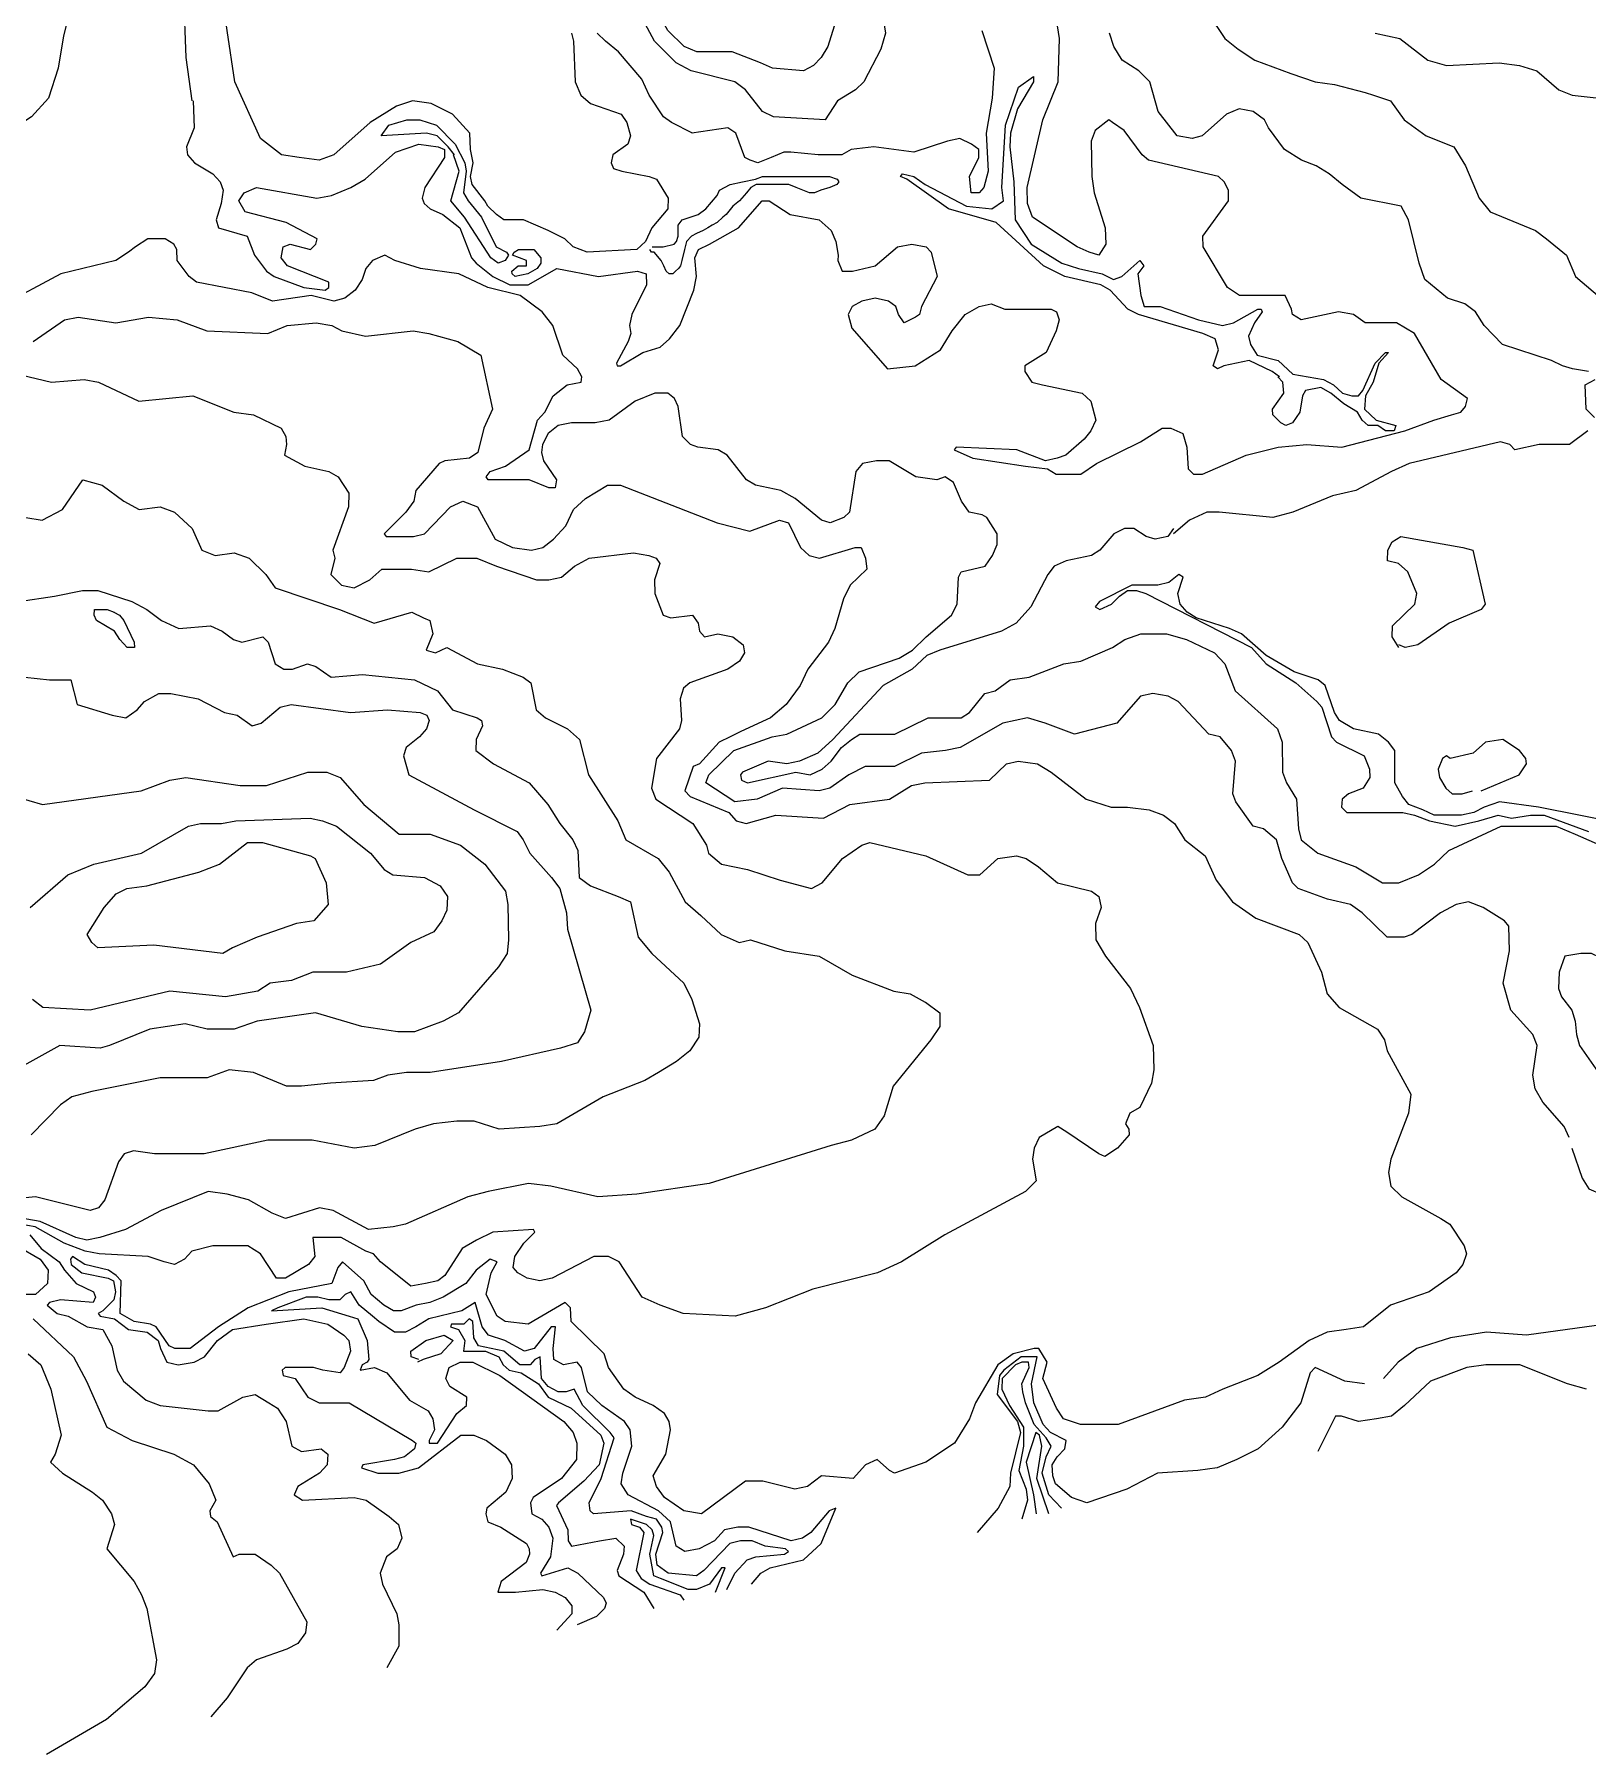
# Model space of a CAD drawing. Extents: x 3000 to 7000, y 3135 to 5000.
# Drawn here: x 5667 to 6241, y 3281 to 3916 of the extents above; entities that cross this region are included whole.
import ezdxf

# ---------------------------------------------------------------- set-up
doc = ezdxf.new("R2010")
doc.units = 0
doc.header["$MEASUREMENT"] = 0
doc.layers.add('TOPO_DIG', color=1, linetype='Continuous')

msp = doc.modelspace()

# ---------------------------------------------------------------- linework, layer by layer
at = {"layer": 'TOPO_DIG', "color": 3, "linetype": 'Continuous'}
msp.add_line((6088.0625, 3734, 12), (6085.9375, 3731, 12), dxfattribs=at)
at = {"layer": 'TOPO_DIG', "color": 1, "linetype": 'Continuous'}
for points, elevation in [([(5982, 3943), (5978.78125, 3935), (5981.71875, 3917), (5979.9375, 3911), (5973.6875, 3899), (5970.53125, 3896), (5963.9375, 3892), (5959.4375, 3885), (5940.28125, 3886), (5936.25, 3888), (5929.96875, 3896), (5926, 3899), (5909.9375, 3903), (5904.34375, 3906), (5896.3125, 3914), (5890.46875, 3925)], 14), ([(5680.875, 3927), (5678, 3916), (5676, 3904), (5672.53125, 3893), (5666.25, 3886), (5649.28125, 3875), (5642.9375, 3869), (5636.9375, 3859)], 14), ([(6241.40625, 3792), (6235.40625, 3793), (6231.75, 3794), (6227.75, 3796), (6209.5625, 3802), (6202.875, 3809), (6199.5625, 3814), (6195.71875, 3817), (6189.25, 3819), (6180.9375, 3826), (6178.84375, 3832), (6174.8125, 3848), (6172.1875, 3853), (6157.25, 3856), (6150.3125, 3861), (6145.59375, 3865), (6140.71875, 3868), (6135.375, 3870), (6129.0625, 3874), (6123.15625, 3882), (6121.625, 3885), (6117.5, 3888), (6112.375, 3889), (6107.6875, 3887), (6098.625, 3879), (6095, 3878), (6089.4375, 3879), (6082.4375, 3888), (6079.375, 3899), (6075.25, 3903), (6069.125, 3907), (6066.0625, 3912), (6064.46875, 3917)], 14), ([(6162.5, 3917), (6171.6875, 3915), (6181.96875, 3907), (6188.9375, 3905), (6208.34375, 3906), (6215.9375, 3905), (6222.3125, 3903), (6230.40625, 3896), (6235.375, 3894), (6254, 3892)], 18), ([(6127.1875, 3790), (6124.5, 3792), (6116.03125, 3796), (6106.625, 3794), (6104.375, 3793), (6102.71875, 3794), (6104.625, 3800), (6103.46875, 3804), (6098.90625, 3806), (6075.15625, 3813), (6071.21875, 3815), (6064.71875, 3822), (6061.1875, 3824), (6047.875, 3827), (6040.03125, 3831), (6022.5, 3847), (6004.9375, 3852), (5989.5, 3863), (5987.25, 3864), (5987.90625, 3865), (5992.125, 3864), (5996.34375, 3861), (6011.625, 3853), (6020.9375, 3852), (6025.28125, 3855), (6024.65625, 3860), (6026, 3883), (6030.78125, 3897), (6036.34375, 3901), (6036.3125, 3899), (6030.40625, 3889), (6027.84375, 3880), (6027.5625, 3875), (6029.03125, 3862), (6029.5625, 3848), (6035.53125, 3839), (6046.78125, 3832), (6052.9375, 3830), (6061.71875, 3828), (6065.875, 3826), (6069, 3827), (6075.59375, 3833), (6077.0625, 3831), (6074.9375, 3828), (6076, 3820), (6077.25, 3816), (6083.125, 3816), (6097.3125, 3811), (6106.1875, 3809), (6110.25, 3810), (6119.1875, 3815), (6120.4375, 3815), (6120.78125, 3814), (6118.03125, 3810), (6115.75, 3805), (6116.53125, 3802), (6118.9375, 3798), (6126.78125, 3796), (6132.1875, 3791), (6143.4375, 3789), (6147.1875, 3787), (6150.5, 3784), (6154, 3783), (6156.34375, 3783), (6158, 3785), (6162.5625, 3795), (6166.375, 3799), (6167.46875, 3799), (6163.90625, 3795), (6161.84375, 3788), (6159, 3783), (6158.59375, 3778), (6162.96875, 3774), (6170.1875, 3772), (6169.59375, 3770), (6166.34375, 3770), (6163.5, 3772), (6160, 3772), (6157.75, 3774), (6156, 3777), (6150.96875, 3780), (6146.1875, 3784), (6142.5, 3786), (6136.84375, 3785), (6135.65625, 3783), (6134.78125, 3777), (6131.96875, 3773), (6129.5, 3772), (6127.65625, 3773), (6124.78125, 3776), (6124.625, 3778), (6128.8125, 3784), (6128.40625, 3788), (6126.5625, 3790)], 10), ([(5822.5, 3872), (5820.0625, 3875), (5816.0625, 3879), (5812.0625, 3880), (5795.34375, 3879), (5798.25, 3883), (5804.875, 3885), (5809.6875, 3885), (5815.75, 3883), (5822.6875, 3876), (5826.21875, 3869), (5826.8125, 3866), (5825.71875, 3858), (5827.5625, 3855), (5832.4375, 3849), (5837.8125, 3838), (5841.65625, 3836), (5842.375, 3835), (5841.15625, 3833), (5838.53125, 3832), (5835.875, 3834), (5826.1875, 3849), (5821.15625, 3855), (5824.1875, 3866), (5822.125, 3872)], 10), ([(5895.46875, 3838), (5899.5625, 3838), (5903.625, 3839), (5904.4375, 3840), (5905.125, 3842), (5905.09375, 3846), (5906.5625, 3848), (5909.5625, 3849), (5912.40625, 3850), (5915.3125, 3852), (5919.5, 3857), (5920.375, 3859), (5924.3125, 3861), (5928.8125, 3862), (5933.625, 3863), (5936.1875, 3864), (5938.875, 3864), (5942.4375, 3864), (5945.1875, 3864), (5948.34375, 3864), (5951.3125, 3864), (5956.75, 3864), (5961.03125, 3864), (5963.78125, 3863), (5964.46875, 3862), (5963.65625, 3861), (5961.09375, 3860), (5957.75, 3859), (5955.46875, 3858), (5953.5625, 3858), (5948.65625, 3860), (5945.9375, 3861), (5943.40625, 3861), (5940.59375, 3861), (5939.25, 3861), (5936.4375, 3861), (5933.84375, 3861), (5931.875, 3860), (5930.375, 3858), (5927.6875, 3855), (5925.21875, 3853), (5922.75, 3850), (5921.53125, 3849), (5919.46875, 3847), (5917.65625, 3846), (5916, 3845), (5914.28125, 3844), (5911.84375, 3843), (5910.03125, 3842), (5908.15625, 3840), (5907.46875, 3837), (5906.46875, 3833), (5905.9375, 3831), (5905.1875, 3830), (5904.09375, 3829), (5903.09375, 3828), (5901.78125, 3828), (5900.6875, 3829), (5899.78125, 3831), (5898.8125, 3833), (5896.21875, 3836), (5895.1875, 3836), (5894.625, 3837)], 10), ([(6144.9375, 3597), (6134.125, 3601), (6132, 3603), (6128.0625, 3612), (6126.125, 3619), (6121.25, 3623), (6117.5, 3624), (6111.09375, 3633), (6110, 3636), (6110.9375, 3648), (6109.46875, 3652), (6105.28125, 3657), (6101.0625, 3658), (6089.8125, 3670), (6086.09375, 3672), (6080.40625, 3673), (6075.90625, 3672), (6067.125, 3662), (6051.53125, 3658), (6040.625, 3662), (6034.125, 3664), (6025, 3662), (6009.25, 3653), (6003.875, 3652), (5995, 3651), (5984.9375, 3646), (5974.21875, 3646), (5968.09375, 3643), (5961.15625, 3638), (5957.1875, 3637), (5943.5625, 3638), (5934.25, 3634), (5926, 3633), (5915.34375, 3640), (5916.375, 3643), (5925.59375, 3652), (5939.84375, 3657), (5945.21875, 3658), (5958.1875, 3664), (5963.125, 3669), (5967.8125, 3677), (5971.9375, 3681), (5986.6875, 3686), (5991.625, 3689), (5996.6875, 3694), (6006.03125, 3702), (6008.15625, 3706), (6008.6875, 3716), (6009.59375, 3718), (6018.46875, 3720), (6021.25, 3724), (6022.9375, 3728), (6022.875, 3732), (6019.125, 3738), (6017.4375, 3739), (6012.625, 3740), (6009.75, 3744), (6006.8125, 3751), (6003.6875, 3753), (6000.625, 3752), (5992.875, 3753), (5983, 3759), (5978.40625, 3759), (5973.15625, 3758), (5970.65625, 3755), (5968.375, 3740), (5966.25, 3738), (5961.25, 3736), (5958.0625, 3737), (5948.3125, 3745), (5943.03125, 3748), (5933.625, 3750), (5930.3125, 3752), (5923.125, 3761), (5919.875, 3763), (5912.3125, 3764), (5909.625, 3765), (5906.71875, 3768), (5905.125, 3779), (5903.6875, 3782), (5901.21875, 3784), (5896.46875, 3784), (5889.1875, 3781), (5879.625, 3774), (5874.375, 3773), (5865.625, 3773), (5860.71875, 3772), (5857.0625, 3769), (5855, 3765), (5854.59375, 3762), (5855.3125, 3759), (5860.1875, 3752), (5859.6875, 3749), (5857.34375, 3749), (5850.0625, 3752), (5834.90625, 3752), (5834.15625, 3753), (5835.6875, 3755), (5841.3125, 3757), (5850, 3763), (5853.09375, 3774), (5855.875, 3777), (5858.84375, 3783), (5864.0625, 3787), (5869.1875, 3788), (5869.4375, 3790), (5867.9375, 3793), (5862.46875, 3798), (5858.75, 3809), (5854.78125, 3814), (5846.71875, 3820), (5834.71875, 3823), (5824.03125, 3828), (5809.84375, 3830), (5800.40625, 3833), (5796.6875, 3835), (5792.125, 3833), (5789.75, 3830), (5788.34375, 3826), (5785.71875, 3822), (5781.9375, 3819), (5777.9375, 3818), (5769.5625, 3820), (5755.25, 3818), (5747.53125, 3821), (5727.1875, 3825), (5724.4375, 3827), (5720.0625, 3833), (5719.9375, 3837), (5718.71875, 3839), (5715.5625, 3841), (5709.1875, 3841), (5704.625, 3838), (5702, 3836), (5697.40625, 3833), (5677.0625, 3828), (5654.375, 3816)], 14), ([(5845.96875, 3837), (5851.71875, 3837), (5854.40625, 3834), (5854.375, 3832), (5852.9375, 3830), (5849.59375, 3828), (5844.875, 3827), (5843.78125, 3828), (5843.6875, 3829), (5845.96875, 3831), (5849.0625, 3831), (5849.0625, 3833), (5843.875, 3835), (5844.5, 3836), (5846.09375, 3837)], 10), ([(5648.1875, 3794), (5673.5625, 3788), (5685.59375, 3789), (5690.90625, 3788), (5705.8125, 3781), (5725.84375, 3783), (5740.96875, 3777), (5748.1875, 3776), (5758.4375, 3771), (5760.125, 3768), (5760.40625, 3765), (5759.6875, 3761), (5767.15625, 3757), (5776, 3755), (5779.46875, 3753), (5783.4375, 3747), (5783.34375, 3742), (5777.5, 3726), (5778.25, 3723), (5776.78125, 3717), (5780.75, 3713), (5785.4375, 3712), (5791.21875, 3715), (5795.59375, 3719), (5806.59375, 3719), (5812.9375, 3718), (5823.375, 3723), (5830.75, 3723), (5837.9375, 3720), (5852.78125, 3715), (5857.25, 3715), (5862.03125, 3716), (5866.8125, 3720), (5872.25, 3723), (5888.625, 3725), (5894.1875, 3724), (5897, 3723), (5898.25, 3721), (5896.375, 3715), (5896.5, 3710), (5899.5, 3702), (5902.375, 3701), (5910.375, 3702), (5912.4375, 3699), (5913, 3696), (5914.75, 3694), (5919.71875, 3695), (5925.25, 3694), (5929.03125, 3691), (5929.625, 3688), (5927.75, 3685), (5923.46875, 3682), (5909.40625, 3677), (5907.0625, 3675), (5905.875, 3671), (5906.3125, 3663), (5905.5625, 3660), (5897.125, 3649), (5895.21875, 3638), (5896.78125, 3634), (5910.5, 3625), (5915.53125, 3617), (5916.25, 3614), (5921.0625, 3610), (5930.6875, 3608), (5942.71875, 3604), (5954.375, 3601), (5958.3125, 3603), (5965.84375, 3612), (5972.9375, 3617), (5975.84375, 3618), (5996.53125, 3613), (6012.0625, 3606), (6016.53125, 3606), (6023.125, 3612), (6030.09375, 3613), (6033.625, 3612), (6038.15625, 3609), (6045.21875, 3603), (6057.8125, 3600), (6060.5, 3598), (6061.3125, 3594), (6059.25, 3588), (6059.40625, 3582), (6063, 3576)], 18), ([(6243.53125, 3775), (6240.5625, 3778), (6240.1875, 3787), (6243.78125, 3789)], 14), ([(6253.25, 3625), (6222.9375, 3631), (6208.46875, 3633), (6202.875, 3631), (6198.96875, 3629), (6194.46875, 3628), (6184.40625, 3628), (6180.125, 3630), (6175, 3632), (6172.625, 3635), (6169.84375, 3640), (6169.8125, 3652), (6167.4375, 3655), (6163.78125, 3658), (6154.5625, 3660), (6149.375, 3663), (6147.53125, 3666), (6144.125, 3676), (6141.53125, 3678), (6132.65625, 3681), (6122.34375, 3687), (6113.1875, 3695), (6108.71875, 3697), (6096.375, 3701), (6093.125, 3703), (6090.5625, 3706), (6089.71875, 3710), (6091.59375, 3716), (6090, 3717), (6086.375, 3714), (6082.25, 3713), (6072.71875, 3713), (6060.78125, 3707), (6059.09375, 3705), (6060.90625, 3704), (6065.1875, 3706), (6068.0625, 3709), (6071.0625, 3711), (6074.375, 3711), (6077.8125, 3710), (6116.875, 3690), (6122.34375, 3684), (6133.28125, 3677), (6141.0625, 3670), (6142.8125, 3668), (6146.46875, 3657), (6148.25, 3655), (6158.53125, 3650), (6160.4375, 3645), (6160.59375, 3642), (6158.125, 3638), (6152.75, 3636), (6150.40625, 3634), (6150.0625, 3631), (6152.03125, 3629), (6172.78125, 3629), (6177.125, 3628), (6182.59375, 3626), (6192.09375, 3624), (6200.875, 3626), (6207.9375, 3628), (6212.9375, 3627), (6219.90625, 3628), (6225, 3628), (6241.375, 3622)], 10), ([(5661.46875, 3707), (5674.65625, 3709), (5685.03125, 3711), (5690.6875, 3711), (5703.3125, 3707), (5708.84375, 3704), (5714.21875, 3700), (5720.65625, 3697), (5732.34375, 3698), (5736.625, 3696), (5740.84375, 3693), (5743.84375, 3692), (5751.65625, 3694), (5753.59375, 3692), (5756.1875, 3684), (5759.40625, 3682), (5762.59375, 3682), (5768.09375, 3684), (5771.28125, 3683), (5776.875, 3679), (5788.5, 3680), (5807.6875, 3678), (5816.1875, 3674), (5821.6875, 3667), (5830.875, 3664), (5832.46875, 3663), (5832.75, 3661), (5830.4375, 3656), (5830.375, 3652), (5836.90625, 3647), (5850.03125, 3640), (5856.875, 3632), (5861.3125, 3625), (5866.21875, 3619), (5868, 3615), (5868.46875, 3605), (5872.75, 3602), (5882.9375, 3598), (5887.46875, 3596), (5890.3125, 3583), (5895.3125, 3577), (5907.125, 3566), (5910.1875, 3560), (5912.90625, 3551), (5912.75, 3546), (5909.375, 3541), (5904.4375, 3537), (5897.78125, 3533), (5892.78125, 3530), (5877.34375, 3524), (5860.28125, 3514), (5854.03125, 3513), (5838.90625, 3512), (5829.71875, 3515), (5823.28125, 3515), (5814.71875, 3514), (5807.9375, 3512), (5792.96875, 3506), (5785.375, 3505), (5769.8125, 3508), (5753.5, 3508), (5729.9375, 3503), (5711.625, 3503), (5703.875, 3504), (5700.40625, 3503), (5698.375, 3500), (5693.3125, 3486), (5690.9375, 3483), (5687.8125, 3482), (5667.6875, 3487), (5656.875, 3486)], 22), ([(5660.125, 3635), (5670.21875, 3632), (5706.6875, 3637), (5717.3125, 3641), (5723.1875, 3642), (5743.25, 3639), (5753.0625, 3639), (5768.3125, 3644), (5775.3125, 3644), (5780.1875, 3642), (5789, 3632), (5801.96875, 3621), (5813.40625, 3621), (5824.625, 3617), (5833.6875, 3610), (5841.3125, 3600), (5842.125, 3595), (5842.34375, 3582), (5841.875, 3577), (5838.6875, 3572), (5823.9375, 3555), (5818.3125, 3552), (5807.71875, 3548), (5801.53125, 3548), (5788.1875, 3550), (5771.125, 3555), (5749.53125, 3552), (5741.0625, 3549), (5731.03125, 3549), (5722.90625, 3551), (5709.9375, 3549), (5695.0625, 3543), (5691.5625, 3542), (5676.6875, 3543), (5662.28125, 3535)], 26), ([(5740.40625, 3579), (5736.8125, 3577), (5711.4375, 3580), (5690.71875, 3579), (5688.53125, 3581), (5686.78125, 3584), (5693.03125, 3594), (5697.4375, 3599), (5701.40625, 3601), (5708.75, 3602), (5728.0625, 3607), (5735.6875, 3610), (5745.9375, 3618), (5751.46875, 3618), (5769.3125, 3613), (5770.9375, 3612), (5775.03125, 3603), (5775.84375, 3595), (5770.46875, 3589), (5764.125, 3588), (5749.5625, 3583), (5740.4375, 3579)], 30), ([(6234.21875, 3509), (6232.375, 3513), (6224.5, 3522), (6221.625, 3527), (6220.8125, 3532), (6222.40625, 3543), (6220.75, 3547), (6212.65625, 3556), (6209.84375, 3566), (6212.125, 3578), (6211.9375, 3587), (6210.28125, 3589), (6202.4375, 3594), (6197.0625, 3596), (6192.4375, 3595), (6186.6875, 3592), (6176.15625, 3584), (6173.25, 3583), (6167.03125, 3583), (6157.71875, 3592), (6153.4375, 3595), (6144.96875, 3597)], 14), ([(6063, 3576), (6072.125, 3564), (6075.5, 3557), (6080.59375, 3543), (6080.78125, 3534), (6079.9375, 3529), (6075.625, 3520), (6071.96875, 3518), (6070.34375, 3514), (6071.59375, 3512), (6071.625, 3510), (6067.375, 3505), (6062.71875, 3502), (6060.53125, 3503), (6048.65625, 3511), (6045.3125, 3513), (6038.46875, 3509), (6036.5625, 3505), (6036, 3501), (6037.375, 3493), (6033.4375, 3489), (6003.59375, 3473), (5987.625, 3463), (5978.6875, 3459), (5954.84375, 3453), (5937.375, 3446), (5926.15625, 3443), (5906.9375, 3444), (5898.40625, 3447), (5891.71875, 3450), (5883.25, 3463), (5879.3125, 3465), (5873.875, 3465), (5858.53125, 3457), (5854.03125, 3456), (5849.25, 3457), (5845.875, 3459), (5844.15625, 3461), (5844.71875, 3465), (5848.125, 3470), (5852.1875, 3474), (5851.625, 3475), (5836.59375, 3474), (5830.5625, 3471), (5825.3125, 3468), (5818.84375, 3458), (5816.34375, 3456), (5811.71875, 3455), (5806.3125, 3454), (5795.0625, 3463), (5792.5625, 3466), (5789.75, 3467)], 18), ([(6235.21875, 3505), (6239, 3494), (6241.4375, 3490), (6246, 3488), (6259.90625, 3490), (6268.5625, 3489), (6279.1875, 3484), (6287.15625, 3476), (6289.9375, 3470), (6289.40625, 3465), (6286.875, 3459), (6281, 3454), (6260.75, 3443), (6247.9375, 3440), (6218.4375, 3436), (6203.6875, 3437), (6190.375, 3435), (6177.9375, 3431), (6171.0625, 3426), (6165.625, 3420)], 14), ([(5789.75, 3467), (5780.59375, 3472), (5775.90625, 3472), (5770.125, 3472), (5770.84375, 3465), (5768.53125, 3462), (5760.0625, 3457), (5756.71875, 3457), (5750.78125, 3466), (5746.125, 3469), (5733.1875, 3469), (5725.4375, 3467), (5722.6875, 3464), (5719.0625, 3462), (5715.15625, 3463), (5709.3125, 3465), (5691.21875, 3466), (5685.96875, 3467), (5678.21875, 3470), (5667.5, 3476), (5661.90625, 3477)], 18), ([(5665.625, 3473), (5669.71875, 3468), (5676.375, 3463), (5678.34375, 3460), (5682.75, 3455), (5689.0625, 3452), (5689.875, 3450), (5688.9375, 3448), (5676.84375, 3449), (5672.78125, 3448), (5671.9375, 3447), (5675.625, 3444), (5679.78125, 3443), (5686.8125, 3439), (5692.5625, 3438), (5695.84375, 3432), (5697.84375, 3423)], 18), ([(5932.125, 3344), (5935.65625, 3348), (5939.0625, 3350), (5951.375, 3353), (5957.875, 3359), (5963.34375, 3372), (5960.875, 3371), (5954.09375, 3363), (5951, 3361), (5946.8125, 3360), (5931.1875, 3365), (5927.09375, 3365), (5922.15625, 3364), (5918.53125, 3360), (5912.84375, 3357), (5907.59375, 3356), (5904.3125, 3358), (5902.25, 3367), (5897.8125, 3371), (5886.5625, 3377), (5884.0625, 3381), (5884.59375, 3385), (5887.90625, 3395), (5887.375, 3401), (5885.3125, 3404), (5876.875, 3410), (5871.625, 3415), (5869.34375, 3424), (5867.75, 3426), (5862.75, 3425), (5859.15625, 3427), (5858.84375, 3431), (5859.78125, 3439), (5858.21875, 3439), (5851.84375, 3431), (5848.3125, 3430), (5841.09375, 3434), (5835.0625, 3436), (5832.6875, 3439), (5830.0625, 3448), (5825.125, 3445), (5812.9375, 3442), (5808.1875, 3439), (5804.34375, 3437), (5800.25, 3437), (5794.46875, 3441), (5792.125, 3443), (5787.1875, 3447), (5784.15625, 3452), (5782.09375, 3451), (5780.125, 3449), (5776, 3449), (5771.9375, 3450), (5767.6875, 3450), (5757.15625, 3446), (5754.8125, 3445), (5773.46875, 3446), (5783.53125, 3443), (5786.75, 3442), (5790.25, 3434), (5790.84375, 3427), (5790.1875, 3426), (5788.375, 3425), (5787.5625, 3423), (5792.84375, 3424), (5797.5, 3422), (5805.78125, 3412), (5812.78125, 3408), (5814.5, 3405), (5815.125, 3401), (5813.09375, 3397), (5813.0625, 3396), (5816.21875, 3396), (5823.34375, 3407), (5826.9375, 3410), (5827.0625, 3413), (5820.78125, 3417), (5819.21875, 3420), (5820.5, 3424), (5824.5, 3426), (5829.28125, 3426), (5839.25, 3421), (5862.8125, 3404), (5866.25, 3400), (5867.625, 3396), (5867.5625, 3390), (5861.9375, 3383), (5851.5625, 3376), (5850.5625, 3374), (5851.03125, 3370), (5854.6875, 3368), (5857.28125, 3365), (5858.75, 3361), (5857.9375, 3354), (5854.1875, 3348), (5854.75, 3347), (5864.375, 3350), (5868, 3348), (5877.5, 3339), (5878.4375, 3337), (5877.8125, 3335), (5874.9375, 3332), (5867.8125, 3329)], 14), ([(5809.25, 3427), (5806.4375, 3428), (5806.375, 3430), (5811.8125, 3434), (5818.65625, 3436), (5821.96875, 3434), (5817.375, 3429), (5810.90625, 3427), (5808.78125, 3426)], 14), ([(5664.9375, 3429), (5669.625, 3425), (5673.3125, 3416)], 22), ([(6158.65625, 3418), (6151.40625, 3419), (6140.375, 3424), (6138.5, 3422), (6135.0625, 3411), (6128.15625, 3402), (6119.28125, 3394), (6111.4375, 3390), (6104.25, 3387), (6097.0625, 3386), (6082.15625, 3385), (6070.8125, 3379), (6056.09375, 3374), (6050.4375, 3376), (6044.5, 3381), (6043.5, 3384), (6043.28125, 3388), (6045.0625, 3391), (6047.9375, 3394), (6048.46875, 3397), (6042.59375, 3400), (6039.9375, 3403), (6036.46875, 3411), (6035.65625, 3418), (6037.71875, 3428), (6036.1875, 3428), (6031.75, 3428), (6025.375, 3423), (6023.84375, 3421), (6022.90625, 3414), (6030.4375, 3404), (6031.5625, 3400), (6027.875, 3385), (6027.5625, 3380), (6023.34375, 3372), (6015.5625, 3363)], 14), ([(5697.84375, 3423), (5700.1875, 3419), (5708.53125, 3412), (5713.6875, 3410), (5731.4375, 3408), (5735.125, 3408), (5744.28125, 3413), (5748.875, 3414), (5753.90625, 3411), (5757.125, 3409), (5760.25, 3404), (5762.375, 3395), (5765.96875, 3393), (5773.21875, 3394), (5775.625, 3392), (5775.4375, 3388), (5772.53125, 3385), (5764.53125, 3380), (5763.25, 3377), (5766.3125, 3375), (5785.34375, 3376), (5789.875, 3375), (5798.3125, 3369), (5801.75, 3366), (5803.03125, 3361), (5801.3125, 3357), (5797.34375, 3354), (5795, 3348), (5795.84375, 3344), (5801.125, 3333), (5801.90625, 3329), (5801.90625, 3321), (5797.4375, 3313)], 18), ([(5673.3125, 3416), (5677.1875, 3399), (5674.875, 3392), (5673.25, 3389), (5677.6875, 3385), (5688.78125, 3378), (5692.375, 3375), (5695.78125, 3370), (5696.875, 3366), (5693.96875, 3357), (5704.125, 3345), (5706.84375, 3340), (5708.78125, 3335), (5712.40625, 3316), (5711.59375, 3311), (5708.03125, 3306), (5693.9375, 3294), (5671.71875, 3281)], 22), ([(6042.0625, 3370), (6037.5625, 3383), (6039.375, 3395), (6038.5, 3399), (6037.15625, 3400), (6033.625, 3389), (6036.34375, 3377), (6037.3125, 3370)], 10), ([(5918.84375, 3341), (5922.4375, 3350), (5921.03125, 3350), (5916.6875, 3344), (5911.8125, 3342), (5908.8125, 3342), (5898.59375, 3346), (5896.03125, 3347), (5894.625, 3355), (5896.0625, 3362), (5895.53125, 3364), (5893.4375, 3366), (5887.46875, 3368), (5887.8125, 3366), (5890.8125, 3365), (5892.4375, 3363), (5889.5625, 3349), (5891.4375, 3346), (5894.5625, 3344), (5905.78125, 3340), (5907.125, 3338)], 10)]:
    msp.add_lwpolyline(points, dxfattribs=dict(at, elevation=elevation))
at = {"layer": 'TOPO_DIG', "color": 3, "linetype": 'Continuous'}
for points, elevation in [([(5966.375, 3945), (5967.46875, 3935), (5960.34375, 3912), (5957.875, 3908), (5955.0625, 3905), (5951.34375, 3903), (5939.875, 3904), (5935.4375, 3906), (5925, 3910), (5911.96875, 3910), (5907.34375, 3912), (5901.3125, 3918), (5898.40625, 3923)], 16), ([(5741.3125, 3899), (5735.65625, 3937)], 12), ([(5722.375, 3931), (5723.25, 3908), (5725.40625, 3892)], 12), ([(5725.875, 3892), (5726.25, 3882), (5723.5, 3875), (5723.84375, 3872), (5726.375, 3869), (5733.125, 3865), (5735.84375, 3862), (5736.96875, 3859), (5736.21875, 3854), (5734.375, 3848), (5735.25, 3845), (5745.8125, 3842), (5748.53125, 3835), (5753, 3829), (5755.78125, 3827), (5766.8125, 3823), (5774.65625, 3822), (5776.03125, 3823), (5776, 3825), (5760.75, 3831), (5758.46875, 3834), (5759.15625, 3838), (5761.6875, 3839), (5769.21875, 3837), (5771.25, 3839), (5771.6875, 3841), (5760.3125, 3847), (5745.0625, 3851), (5742.84375, 3855), (5744.78125, 3858), (5749.34375, 3860), (5771.65625, 3856), (5777.03125, 3857), (5784.21875, 3860), (5789.4375, 3863), (5800.6875, 3873), (5809.3125, 3876), (5816.46875, 3875), (5818.75, 3874), (5818.75, 3871), (5811.46875, 3860), (5810.5, 3856), (5811.1875, 3854), (5813.46875, 3852), (5818.15625, 3850), (5824.46875, 3845), (5828.78125, 3834), (5830.5, 3832), (5836.59375, 3827), (5842.84375, 3824), (5849.625, 3824), (5860.25, 3830), (5875.625, 3827), (5890.03125, 3829), (5893.21875, 3828), (5893.40625, 3824), (5887.96875, 3813), (5887.09375, 3809), (5887.5625, 3806), (5886.625, 3803), (5882.34375, 3795), (5882.5625, 3794), (5883.75, 3794), (5892.0625, 3799), (5898.375, 3801), (5901.9375, 3804), (5905.75, 3809), (5910.875, 3822), (5911.875, 3827), (5911.28125, 3834), (5912.5625, 3837), (5916.65625, 3839), (5927.3125, 3845), (5936.09375, 3855), (5938.6875, 3855), (5946.40625, 3850), (5957.15625, 3848), (5961.59375, 3844), (5963.3125, 3840), (5964.15625, 3835), (5964.09375, 3833), (5965.625, 3829), (5969.4375, 3829), (5977.90625, 3831), (5986.125, 3838), (5991.4375, 3839), (5996.65625, 3838), (5998.5, 3836), (6000.75, 3827), (5995, 3816), (5994.21875, 3813), (5992.75, 3812), (5988.5625, 3810), (5986.5, 3813), (5985.4375, 3816), (5982.8125, 3818), (5977.90625, 3819), (5972.9375, 3818), (5969.3125, 3816), (5967.875, 3813), (5969.25, 3808), (5982.375, 3793), (5992.65625, 3794), (6001.96875, 3800), (6006.28125, 3807), (6011.0625, 3813), (6016.3125, 3816), (6020.75, 3817), (6025.75, 3815), (6042.84375, 3815), (6044.8125, 3814), (6045.8125, 3811), (6044.75, 3807), (6041, 3799), (6033.15625, 3794), (6033.125, 3792), (6035.78125, 3788), (6039.6875, 3787), (6054.3125, 3784), (6057.5625, 3781), (6059.34375, 3774), (6057.5625, 3770), (6055, 3767), (6048.28125, 3761), (6045.09375, 3760), (6040.75, 3759), (6030.15625, 3763), (6007.75, 3764), (6007, 3763), (6013.9375, 3760), (6033.375, 3757), (6041.53125, 3756), (6044.71875, 3754), (6053.8125, 3754), (6059.625, 3758), (6075.84375, 3766), (6083.875, 3771), (6087.09375, 3771), (6091.46875, 3769), (6093.03125, 3764), (6093.4375, 3756), (6095.40625, 3754), (6098.8125, 3754), (6114.90625, 3761), (6126.75, 3764), (6137.28125, 3765), (6150.25, 3764), (6173.5, 3770), (6184.1875, 3774), (6190.71875, 3776), (6194.1875, 3777), (6195.875, 3779), (6196.65625, 3782), (6186.9375, 3789), (6177.03125, 3806), (6173.71875, 3808), (6170.4375, 3810), (6158.8125, 3810), (6154.59375, 3813), (6149, 3814), (6135.21875, 3811), (6132, 3813), (6131.6875, 3815), (6129.3125, 3820), (6125.5, 3820), (6112.4375, 3820), (6108, 3823), (6099, 3838), (6098.9375, 3842), (6108.375, 3855), (6108.375, 3859), (6106.71875, 3862), (6104.6875, 3864), (6078.8125, 3870), (6076.4375, 3872), (6069.875, 3881), (6065.5, 3884), (6064.1875, 3885), (6059.09375, 3881), (6057.6875, 3877), (6057.9375, 3864), (6058.8125, 3858), (6062.875, 3845), (6063.03125, 3839), (6060.4375, 3835), (6056.9375, 3836), (6052.5, 3838), (6036, 3849), (6034.09375, 3854), (6034, 3860), (6039.75, 3885), (6045.4375, 3899), (6046, 3915), (6044.28125, 3926)], 12), ([(6101.03125, 3924), (6106.96875, 3915), (6111.9375, 3911), (6118.125, 3907), (6131.40625, 3902), (6140.4375, 3899), (6147.5625, 3898), (6158.90625, 3895), (6161.9375, 3894), (6168.28125, 3892), (6173.3125, 3885), (6181.375, 3879), (6191.65625, 3875), (6195.875, 3868), (6200.9375, 3856), (6205.03125, 3851), (6221.78125, 3844), (6225.84375, 3841), (6233.1875, 3835), (6236.53125, 3827), (6249.5625, 3816)], 16), ([(5865.65625, 3917), (5866.40625, 3914), (5866.96875, 3899), (5869.0625, 3894), (5872.6875, 3891), (5884, 3887), (5886.0625, 3884), (5887.5, 3879), (5886.5, 3876), (5880.96875, 3872), (5880.3125, 3869), (5881.1875, 3867), (5884.3125, 3866), (5894.34375, 3864), (5897.0625, 3863), (5901.4375, 3856), (5901.3125, 3852), (5895.375, 3845), (5892.96875, 3840), (5889.75, 3837), (5871.4375, 3836), (5866.34375, 3838), (5863.15625, 3841), (5857.0625, 3844), (5847.90625, 3848), (5840.6875, 3848), (5837.9375, 3850), (5834.78125, 3853), (5833.625, 3855), (5829.03125, 3861), (5828.3125, 3864), (5829.40625, 3869), (5828.3125, 3874), (5828.125, 3880), (5821.65625, 3887), (5813.875, 3891), (5806.9375, 3892), (5800.96875, 3890), (5791.3125, 3884), (5777.875, 3872), (5772.46875, 3870), (5765.03125, 3871), (5758.5, 3872), (5750.78125, 3878), (5741.3125, 3899)], 12), ([(5910.375, 3880), (5902.625, 3884), (5899.71875, 3886), (5894.3125, 3894), (5891.65625, 3900), (5883.09375, 3910), (5878.25, 3914), (5875.15625, 3917)], 12), ([(6017.25, 3918), (6021.78125, 3904), (6021.03125, 3893), (6018.875, 3880), (6019.5625, 3866), (6017.96875, 3860), (6016.21875, 3858), (6013.34375, 3858), (6012.71875, 3864), (6016.1875, 3871), (6016.09375, 3874), (6013.5, 3876), (6009.1875, 3878), (6004.53125, 3877), (5992.125, 3873), (5977.40625, 3875), (5968.96875, 3874), (5965.5, 3872), (5956.75, 3872), (5946.75, 3873), (5944.0625, 3873), (5939.40625, 3871), (5934.5625, 3869), (5931.71875, 3870), (5929.75, 3871), (5926.375, 3880), (5923.375, 3882), (5910.125, 3880)], 12), ([(5666.84375, 3803), (5678.4375, 3811), (5683.46875, 3812), (5697.3125, 3810), (5709.46875, 3812), (5720.0625, 3811), (5730.9375, 3807), (5753.53125, 3806), (5760.65625, 3809), (5771.40625, 3810), (5777.09375, 3809), (5780.84375, 3807), (5789.5625, 3805), (5807.125, 3807), (5812.9375, 3806), (5823.625, 3803), (5832.21875, 3798), (5836.5, 3778), (5833.25, 3771), (5831.09375, 3762), (5827.96875, 3760), (5818.90625, 3759), (5816.8125, 3758), (5808.1875, 3748), (5807.375, 3744), (5804.53125, 3740), (5796.46875, 3732), (5797.25, 3731), (5807.28125, 3731), (5811.375, 3732), (5821, 3742), (5825.5625, 3744), (5831, 3742), (5837.53125, 3730), (5843.90625, 3727), (5850.875, 3726), (5855.125, 3727), (5858.96875, 3730), (5863.5625, 3735), (5866.375, 3741), (5870.8125, 3745), (5878.9375, 3750), (5883.71875, 3750), (5919.5, 3736), (5931.53125, 3733), (5942.53125, 3737), (5945.84375, 3736), (5950.21875, 3727), (5953.4375, 3724), (5957.28125, 3723), (5970.4375, 3727), (5972.71875, 3727), (5974.3125, 3723), (5974.8125, 3719), (5968.59375, 3713), (5966.09375, 3708), (5962.9375, 3697), (5960.59375, 3692), (5952.9375, 3682), (5950.15625, 3676), (5945.03125, 3669), (5939.21875, 3664), (5928.28125, 3659), (5924.3125, 3657), (5920.28125, 3655), (5912.9375, 3647), (5910.625, 3646), (5907.5, 3637), (5909.5, 3635), (5923.75, 3629), (5926.5625, 3626), (5930.21875, 3625), (5941.1875, 3628), (5958.78125, 3627), (5968.46875, 3632), (5983.1875, 3634), (5991.25, 3639), (5996.1875, 3640), (6020.125, 3641), (6026.34375, 3647), (6030.6875, 3648), (6037.84375, 3647), (6042.90625, 3644), (6055.75, 3634), (6065.0625, 3631), (6071.09375, 3631), (6079.125, 3630), (6084.3125, 3628), (6088.46875, 3625), (6092.1875, 3619), (6099.71875, 3613), (6103.875, 3604), (6109.84375, 3596), (6118.4375, 3590)], 16), ([(6241.125, 3770), (6234.40625, 3765), (6223.1875, 3765), (6214.09375, 3763), (6212.25, 3765), (6208.90625, 3766), (6175.15625, 3758), (6168.59375, 3755), (6155.4375, 3748), (6146.78125, 3746), (6132.125, 3740), (6124.75, 3738), (6104.96875, 3740), (6100.34375, 3740), (6094.03125, 3737), (6088.09375, 3732)], 12), ([(5664.09375, 3738), (5670.125, 3737), (5677.625, 3741), (5685.125, 3752), (5692.34375, 3750), (5700.25, 3744), (5705.96875, 3741), (5713.71875, 3742), (5719, 3740), (5725.5, 3734), (5729.0625, 3726), (5734.09375, 3724), (5741.0625, 3725), (5746.65625, 3723), (5752.8125, 3717), (5756.25, 3712), (5779.96875, 3704), (5792.75, 3699), (5806.71875, 3703), (5811, 3701), (5813.34375, 3700), (5814.4375, 3695), (5812, 3689), (5815.4375, 3688), (5819.65625, 3690), (5830.9375, 3684), (5840.1875, 3682), (5847.78125, 3679), (5850.625, 3677), (5852.5625, 3667), (5856.0625, 3664), (5864.21875, 3660), (5868.6875, 3656), (5871.90625, 3643), (5882.8125, 3626), (5885.75, 3619), (5897.65625, 3612), (5901.75, 3607), (5907.65625, 3596), (5913.5, 3591), (5921, 3584), (5927.5625, 3581), (5931.8125, 3582), (5944.5, 3578), (5957.125, 3576), (5969.34375, 3569), (5984.71875, 3563), (5990.8125, 3562), (5996.375, 3559)], 20), ([(6085.9375, 3731), (6081.34375, 3730), (6078, 3731), (6073.40625, 3734), (6069.9375, 3734), (6066.03125, 3732), (6060.8125, 3726), (6057.75, 3724), (6048.375, 3722), (6044, 3720), (6041.6875, 3717), (6035.375, 3705), (6030, 3699), (6024.5, 3696), (6001.78125, 3689), (5996.90625, 3687), (5991.5, 3682), (5980.84375, 3676), (5962.1875, 3656), (5956.6875, 3651), (5949.875, 3648), (5945.21875, 3647), (5938.34375, 3648), (5928.875, 3644), (5928.125, 3643), (5928.46875, 3641), (5930.6875, 3640), (5948.5625, 3644), (5953.78125, 3643), (5958.25, 3645), (5961.5625, 3648), (5965.375, 3653), (5969.125, 3656), (5972.1875, 3658), (5985.125, 3658), (5997.4375, 3664), (6009.625, 3664), (6012.71875, 3666), (6018.40625, 3673), (6022.125, 3674), (6027.78125, 3678), (6034.71875, 3679), (6047.5625, 3684), (6053.8125, 3685), (6065.5, 3690), (6070.03125, 3693), (6076.03125, 3695), (6085.4375, 3695), (6092.875, 3693), (6103.1875, 3688), (6107.0625, 3684), (6110.8125, 3674), (6126.46875, 3660), (6128.1875, 3655), (6128.28125, 3644), (6129.75, 3640), (6133.5, 3634), (6134.1875, 3623), (6135.25, 3619), (6141.4375, 3614), (6155.4375, 3609), (6160.375, 3606), (6165.25, 3603), (6167.8125, 3603)], 12), ([(6171.3125, 3690), (6168.8125, 3694), (6169, 3698), (6177.15625, 3706), (6177.90625, 3710), (6174.625, 3718), (6171.15625, 3721), (6167.09375, 3722), (6167.1875, 3726), (6168.84375, 3729), (6172.0625, 3731), (6194.96875, 3727), (6198.625, 3726), (6203.15625, 3706), (6201.65625, 3704), (6189.90625, 3699), (6178.3125, 3691), (6173.625, 3690), (6171.25, 3691)], 12), ([(5696.625, 3703), (5698.75, 3702), (5700.34375, 3700), (5704.125, 3692), (5704.1875, 3690), (5701.5, 3690), (5698.84375, 3693), (5696.90625, 3696), (5690.25, 3700), (5689.3125, 3702), (5689.4375, 3704), (5694.09375, 3704), (5696.78125, 3703)], 24), ([(5663.75, 3679), (5672.8125, 3678), (5680.71875, 3678), (5683.0625, 3669), (5695.9375, 3665), (5701.0625, 3664), (5705.1875, 3667), (5707.96875, 3670), (5713.25, 3673), (5717.71875, 3673), (5727.71875, 3671), (5737.46875, 3666), (5742.125, 3665), (5747.6875, 3661), (5751, 3662), (5758.09375, 3668), (5762.15625, 3669), (5784.0625, 3666), (5797.75, 3667), (5809.75, 3666), (5812.21875, 3665), (5813.15625, 3663), (5812.09375, 3660), (5809.5625, 3657), (5804.625, 3653), (5803.5625, 3650), (5805.5625, 3643), (5829.6875, 3630), (5845.625, 3622), (5847.875, 3619), (5850.28125, 3614), (5858.3125, 3605), (5861.3125, 3601), (5863.875, 3592), (5864.15625, 3586), (5872.84375, 3556), (5870.4375, 3548), (5867.84375, 3544), (5861.625, 3542), (5839.78125, 3537), (5813.4375, 3533), (5804.78125, 3533), (5797.875, 3532), (5792.53125, 3530), (5776.625, 3529), (5765.90625, 3528), (5760.4375, 3528), (5748.21875, 3533), (5739.25, 3534), (5731.03125, 3531), (5713.75, 3531), (5688.46875, 3526), (5681.0625, 3524), (5676.9375, 3521), (5666.0625, 3510)], 24), ([(6201.71875, 3637), (6215.71875, 3643), (6218.4375, 3647), (6218.25, 3649), (6215.90625, 3652), (6209.78125, 3656), (6203.3125, 3655), (6198.71875, 3651), (6190.3125, 3649), (6188.9375, 3650), (6187.4375, 3649), (6185.78125, 3645), (6186.375, 3642), (6188.6875, 3638), (6191.0625, 3636), (6194.6875, 3636), (6198.5625, 3637)], 12), ([(5665.65625, 3594), (5679.625, 3606), (5689.1875, 3610), (5706.78125, 3614), (5724.21875, 3624), (5728.59375, 3625), (5736.40625, 3625), (5741.625, 3626), (5769.15625, 3627), (5773.71875, 3626), (5778.90625, 3624), (5791.40625, 3614), (5796.5, 3608), (5799.6875, 3606), (5811.3125, 3605), (5817.21875, 3602), (5819.8125, 3598), (5819.59375, 3593), (5817.71875, 3589), (5814.8125, 3585), (5806.375, 3581), (5795.125, 3573), (5782.5, 3570), (5770.125, 3570), (5762.21875, 3567), (5754.40625, 3566), (5749.84375, 3563), (5737.8125, 3561), (5717.25, 3563), (5687.875, 3556), (5670.40625, 3557), (5666.59375, 3560)], 28), ([(6178.53125, 3606), (6184.5, 3610), (6189.78125, 3615), (6209.0625, 3624), (6212.125, 3624), (6216.75, 3624), (6224.125, 3624), (6229.46875, 3624), (6236.40625, 3621)], 12), ([(6236.40625, 3621), (6252.4375, 3614), (6256.71875, 3610), (6259.1875, 3606), (6260.1875, 3601), (6259.375, 3591), (6261.53125, 3579), (6259.4375, 3573), (6254.8125, 3571), (6242.5, 3577), (6238.5625, 3577), (6232.5625, 3576), (6230.46875, 3570), (6230.25, 3564), (6231.34375, 3561), (6235.15625, 3556), (6236.46875, 3552), (6236.9375, 3547), (6238.09375, 3543), (6249.1875, 3527)], 12), ([(6167.8125, 3603), (6171.25, 3603), (6178.53125, 3606)], 12), ([(6118.4375, 3590), (6134.4375, 3584), (6137.71875, 3581), (6142.78125, 3570), (6144.875, 3562), (6149.25, 3557), (6163.4375, 3549), (6166.0625, 3545), (6166.9375, 3541), (6175.6875, 3525), (6174.8125, 3518), (6168.3125, 3501), (6167.46875, 3496), (6168.375, 3491), (6172.4375, 3487), (6186.8125, 3479), (6190.1875, 3477), (6195.40625, 3469), (6196.3125, 3466), (6195, 3462), (6192.53125, 3459), (6182.46875, 3452), (6168.25, 3447), (6158.1875, 3439), (6151.8125, 3438), (6144.8125, 3437), (6138.125, 3434), (6127.09375, 3426), (6119.15625, 3421), (6106.28125, 3416), (6099.9375, 3413), (6092.09375, 3412), (6067.59375, 3403), (6053.6875, 3403), (6047.375, 3405), (6044.84375, 3409), (6039.8125, 3420), (6041.375, 3426), (6038.3125, 3431), (6036.59375, 3431), (6028.84375, 3429), (6023.1875, 3425), (6014.875, 3411), (6012.6875, 3405), (6007.1875, 3396), (5996.5625, 3389), (5985.03125, 3385), (5983.125, 3386), (5978.625, 3390), (5974.3125, 3388), (5969.6875, 3383), (5958.0625, 3384), (5952.875, 3380), (5948.1875, 3379), (5936.375, 3382), (5929.96875, 3382), (5913.75, 3370), (5907.1875, 3371), (5900.03125, 3376), (5897.125, 3380), (5895.875, 3384), (5900.5625, 3392), (5902.28125, 3401), (5901.75, 3404), (5900.0625, 3407), (5895.875, 3410), (5889.21875, 3413), (5885.0625, 3416), (5879.34375, 3424), (5877.75, 3429), (5865.5, 3441), (5865.28125, 3446), (5863.28125, 3448), (5849.625, 3440), (5841.125, 3441), (5838.1875, 3443), (5834.1875, 3451), (5835.9375, 3459), (5838.1875, 3463), (5835.59375, 3464), (5830.5, 3460), (5826.59375, 3455), (5818.28125, 3450), (5813.375, 3448), (5808.25, 3447), (5802.75, 3445), (5799.875, 3445), (5796.375, 3447), (5791.6875, 3451), (5788.90625, 3456), (5781.0625, 3463), (5779.40625, 3461), (5777.09375, 3455), (5761.25, 3452), (5746.1875, 3446), (5735.21875, 3439), (5724.84375, 3431), (5719.15625, 3431), (5717.0625, 3432)], 16), ([(5996.40625, 3559), (6001.6875, 3555), (6001.6875, 3550), (5998.375, 3545), (5984.5, 3528), (5981.1875, 3517), (5977.6875, 3512), (5969.125, 3508), (5961.625, 3506), (5916.5625, 3492), (5889.8125, 3488), (5875.4375, 3487), (5858, 3491), (5849.75, 3492), (5834.9375, 3489)], 20), ([(5834.9375, 3489), (5827.40625, 3487), (5804.40625, 3477), (5799.8125, 3476), (5790.625, 3475), (5777.6875, 3482), (5772.625, 3483), (5760.0625, 3479), (5755.0625, 3481), (5746.34375, 3486), (5738.46875, 3488), (5731.4375, 3489), (5714.09375, 3482), (5700.875, 3475), (5691.40625, 3472), (5686.59375, 3471), (5682.59375, 3472), (5669.375, 3478), (5657.4375, 3480)], 20), ([(5660.9375, 3469), (5669.4375, 3464), (5672.375, 3460), (5672.125, 3455), (5667.625, 3451), (5655.53125, 3451)], 20), ([(5717.0625, 3432), (5712.28125, 3439), (5710.15625, 3440), (5704.09375, 3441), (5698.96875, 3444), (5699.375, 3456), (5697.4375, 3458), (5694.59375, 3460), (5685.90625, 3462), (5681.34375, 3465), (5680.59375, 3464), (5680.84375, 3462), (5684.78125, 3459), (5694.53125, 3457), (5696.5, 3456), (5697.28125, 3452), (5696.625, 3449), (5692.59375, 3445), (5690.78125, 3444), (5691.5625, 3443), (5696.90625, 3442), (5702.03125, 3438), (5708.875, 3437), (5713, 3434), (5713.84375, 3431)], 16), ([(5666.75, 3442), (5681.71875, 3428), (5686.5625, 3419)], 20), ([(5713.84375, 3431), (5716.1875, 3426), (5720.34375, 3425), (5726.34375, 3426), (5730.09375, 3428), (5734.875, 3434), (5740.40625, 3438), (5752.9375, 3440), (5766.78125, 3442), (5775.6875, 3440), (5781.5625, 3436), (5783.4375, 3434), (5784.0625, 3430), (5781.71875, 3424), (5780.15625, 3422), (5773.875, 3423), (5770.3125, 3424), (5759.875, 3424), (5758.75, 3423), (5759.21875, 3421), (5763.625, 3420), (5768.21875, 3413), (5772.5, 3411), (5783.5625, 3411), (5806.9375, 3397), (5808.1875, 3396), (5807.625, 3394), (5804, 3391), (5800.3125, 3390), (5788.625, 3388), (5788.125, 3387), (5794.1875, 3385), (5801.84375, 3385), (5809.1875, 3387), (5824.75, 3399), (5829.625, 3399), (5834.3125, 3397), (5841.1875, 3392), (5843.5625, 3388), (5843.8125, 3383), (5841.4375, 3378), (5834.40625, 3372), (5834, 3370), (5834.75, 3367), (5839.59375, 3365), (5849, 3359), (5850, 3357), (5850.21875, 3355), (5848.96875, 3352), (5839.6875, 3345), (5838.5, 3341), (5844.96875, 3341), (5855.09375, 3342), (5859.6875, 3341), (5863.28125, 3339), (5865.75, 3336), (5865.75, 3333), (5860.21875, 3327)], 16), ([(5923, 3342), (5926.0625, 3348), (5930.625, 3353), (5933.78125, 3354), (5944.3125, 3355), (5945.84375, 3356), (5944.78125, 3357), (5937.25, 3358), (5932.46875, 3360), (5928.0625, 3360), (5924.1875, 3359), (5914.53125, 3349), (5911.875, 3347), (5901.34375, 3348), (5897.3125, 3351), (5896.875, 3355), (5899.46875, 3363), (5899.03125, 3365), (5897.125, 3368), (5893.40625, 3369), (5887.71875, 3371), (5873.84375, 3370), (5872.53125, 3371), (5872.25, 3374), (5876.625, 3383), (5881.40625, 3398), (5879.96875, 3400), (5869.8125, 3410), (5866.6875, 3416), (5863.65625, 3415), (5860.71875, 3415), (5857, 3417), (5854.53125, 3420), (5854.15625, 3428), (5852.125, 3427), (5850.4375, 3425), (5846.625, 3425), (5840.625, 3430), (5831.28125, 3432), (5829.5625, 3435), (5829.21875, 3441), (5827.8125, 3442), (5825.9375, 3440), (5821.375, 3440), (5820.9375, 3439), (5823.9375, 3438), (5826.3125, 3434), (5825.71875, 3430), (5829.21875, 3430), (5833.875, 3430), (5838.875, 3428), (5840.4375, 3425), (5842.65625, 3423), (5847.125, 3422), (5853.4375, 3418), (5857, 3413), (5865.5625, 3409), (5876.53125, 3399), (5877.5625, 3396), (5875.84375, 3388), (5870.1875, 3382), (5860.90625, 3374), (5860.125, 3373), (5864.375, 3364), (5864.4375, 3360), (5865.625, 3358), (5876.03125, 3360), (5882, 3361), (5885.15625, 3358), (5884.84375, 3355), (5882.59375, 3349), (5883.21875, 3347), (5892.34375, 3341), (5896.03125, 3335)], 12), ([(6046.6875, 3372), (6042, 3377), (6039.53125, 3385), (6041, 3391), (6042.8125, 3395), (6041.03125, 3398), (6036.5625, 3403), (6033.4375, 3411), (6032.4375, 3415), (6032.09375, 3418), (6034.6875, 3424), (6034.5, 3426), (6032.03125, 3426), (6029.65625, 3425), (6024.78125, 3420), (6024.65625, 3416), (6027.53125, 3410), (6032.6875, 3402), (6032.6875, 3395), (6030.875, 3386), (6033.6875, 3379), (6034.125, 3375), (6032.09375, 3368)], 12), ([(5686.5625, 3419), (5694.0625, 3402), (5703.375, 3397), (5718.75, 3392), (5726.03125, 3388), (5731.78125, 3381), (5734.25, 3375), (5732.09375, 3371), (5732.34375, 3369), (5734.71875, 3367), (5740.71875, 3354), (5742.90625, 3355), (5748.875, 3355), (5754.71875, 3351), (5757.8125, 3348), (5767.875, 3330), (5767.4375, 3326), (5764.53125, 3322), (5760.5, 3320), (5749.34375, 3316), (5745.875, 3313), (5738.4375, 3302), (5732.5, 3295)], 20), ([(6240.6875, 3416), (6233.65625, 3418), (6215.96875, 3425), (6203.4375, 3425), (6196.375, 3424), (6182.9375, 3419), (6173.4375, 3410), (6168.625, 3406), (6163.0625, 3405), (6156.34375, 3404), (6150.15625, 3406), (6147.875, 3406), (6141.34375, 3393)], 12)]:
    msp.add_lwpolyline(points, dxfattribs=dict(at, elevation=elevation))

doc.saveas('drawing.dxf')
